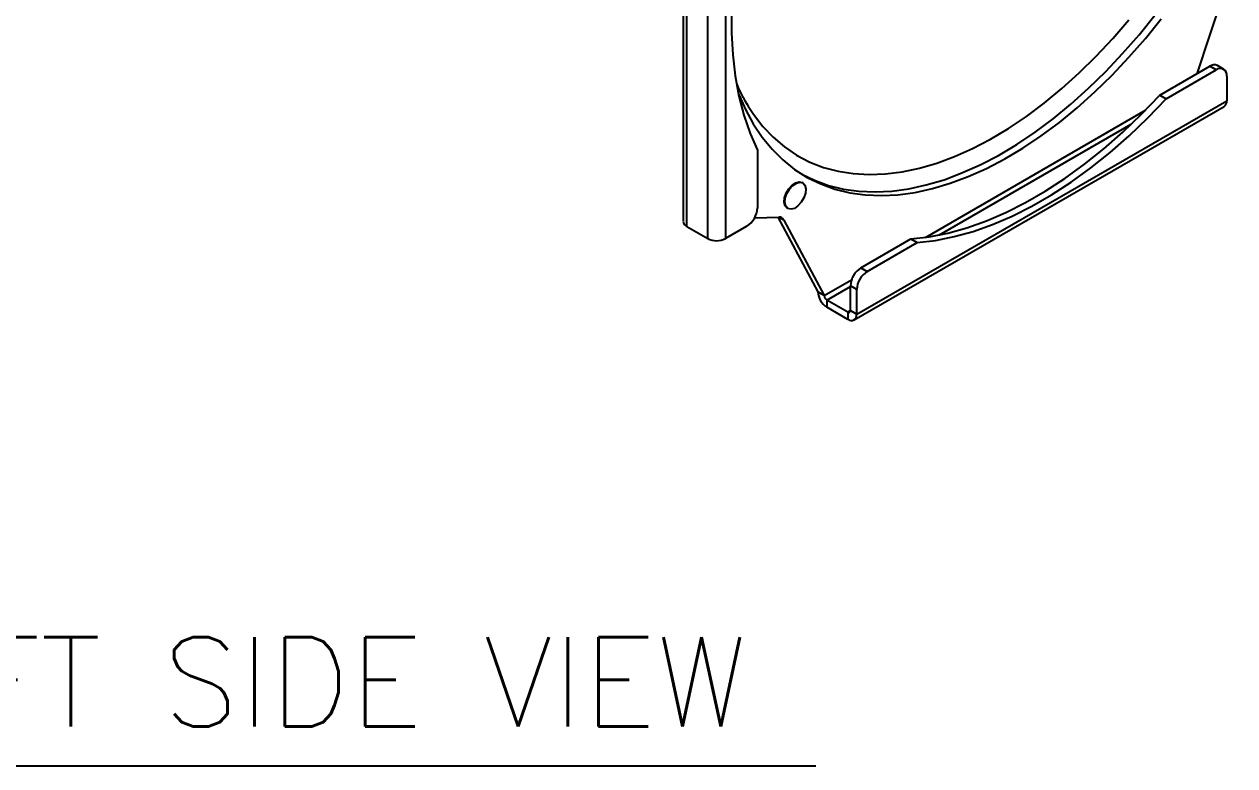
# Model space of a CAD drawing. Extents: x 17.1 to 113.1, y 3.8 to 84.5.
# Drawn here: x 24.97 to 35.15, y 54.68 to 60.92 of the extents above; entities that cross this region are included whole.
import ezdxf
from ezdxf.enums import TextEntityAlignment as Align

# ---------------------------------------------------------------- set-up
doc = ezdxf.new("R2010")
doc.units = 0
doc.header["$MEASUREMENT"] = 0
doc.layers.add('OBJECT', color=7, linetype='CONTINUOUS')
doc.styles.get("Standard").update_dxf_attribs({"font": 'SIMPLEX'})

msp = doc.modelspace()

# ---------------------------------------------------------------- linework, layer by layer
at = {"layer": 'OBJECT'}
for p, q in [((30.514, 62.855), (30.514, 59.262)), ((30.544, 59.219), (30.544, 62.812)), ((30.721, 59.117), (30.721, 62.71)), ((30.87, 62.71), (30.87, 59.117)), ((34.835, 60.504), (35.152, 61.462)), ((34.522, 60.323), (34.943, 60.566)), ((34.996, 60.535), (34.943, 60.566)), ((35.058, 60.542), (35.005, 60.572)), ((34.575, 60.293), (34.996, 60.535)), ((35.084, 60.484), (35.084, 60.276)), ((31.973, 58.48), (35.084, 60.276)), ((34.522, 60.323), (34.575, 60.293)), ((31.046, 60.255), (31.06, 60.232)), ((31.951, 58.432), (35.062, 60.228)), ((32.55, 59.127), (34.401, 60.196)), ((32.67, 59.148), (34.28, 60.078)), ((31.138, 59.86), (31.138, 59.374)), ((31.52, 59.586), (31.515, 59.589)), ((31.39, 59.373), (31.395, 59.369)), ((31.115, 59.291), (31.318, 59.298)), ((31.311, 59.297), (31.647, 58.668)), ((31.36, 59.273), (31.318, 59.298)), ((31.36, 59.273), (31.7, 58.637)), ((30.544, 59.219), (30.721, 59.117)), ((31.05, 59.221), (30.87, 59.117)), ((32.008, 58.872), (32.428, 59.115)), ((32.061, 58.841), (32.481, 59.084)), ((32.428, 59.115), (32.481, 59.084)), ((32.008, 58.872), (32.061, 58.841)), ((31.7, 58.637), (31.929, 58.769)), ((31.7, 58.637), (31.647, 58.668)), ((31.722, 58.6), (31.92, 58.715)), ((31.973, 58.688), (31.92, 58.719)), ((31.92, 58.511), (31.92, 58.719)), ((31.973, 58.48), (31.973, 58.688)), ((31.898, 58.498), (31.722, 58.6)), ((31.722, 58.6), (31.722, 58.539)), ((31.898, 58.437), (31.722, 58.539)), ((31.92, 58.511), (31.898, 58.498)), ((31.898, 58.498), (31.898, 58.437)), ((31.92, 58.511), (31.973, 58.48))]:
    msp.add_line(p, q, dxfattribs=at)
at = {"layer": 'OBJECT', "color": 1}
msp.add_line((22.814, 54.682), (31.629, 54.682), dxfattribs=at)
at = {"layer": 'OBJECT', "flags": 128}
for points in [[(31.138, 62.277), (31.077, 62.064), (31.025, 61.853), (30.983, 61.643), (30.952, 61.437), (30.931, 61.235), (30.92, 61.038), (30.92, 60.847), (30.931, 60.662), (30.952, 60.485), (30.983, 60.315), (31.025, 60.154), (31.077, 60.002), (31.138, 59.86)], [(31.517, 59.655), (31.617, 59.607), (31.736, 59.564), (31.862, 59.533), (31.992, 59.515), (32.128, 59.509), (32.267, 59.516), (32.411, 59.536), (32.558, 59.568), (32.707, 59.612), (32.858, 59.669), (33.011, 59.737), (33.165, 59.817), (33.318, 59.909), (33.472, 60.012), (33.624, 60.125), (33.774, 60.248), (33.922, 60.381), (34.067, 60.522), (34.209, 60.673), (34.347, 60.831), (34.48, 60.997)], [(30.977, 60.343), (30.98, 60.335), (31.037, 60.203), (31.103, 60.081), (31.178, 59.969), (31.261, 59.868), (31.352, 59.778), (31.451, 59.699), (31.557, 59.632), (31.67, 59.576), (31.789, 59.533), (31.915, 59.503), (32.045, 59.484), (32.181, 59.479), (32.32, 59.486), (32.464, 59.505), (32.611, 59.537), (32.76, 59.582), (32.911, 59.638), (33.064, 59.707), (33.218, 59.787), (33.371, 59.878), (33.524, 59.981), (33.677, 60.094), (33.827, 60.217), (33.975, 60.35), (34.12, 60.492), (34.262, 60.642), (34.4, 60.801), (34.533, 60.966)], [(31.06, 60.232), (31.104, 60.164), (31.183, 60.061), (31.27, 59.969), (31.366, 59.888), (31.468, 59.818), (31.578, 59.761), (31.694, 59.716), (31.816, 59.683), (31.944, 59.663), (32.077, 59.656), (32.214, 59.661), (32.355, 59.679), (32.5, 59.709), (32.647, 59.752), (32.796, 59.807), (32.946, 59.874), (33.098, 59.953), (33.249, 60.043), (33.4, 60.144), (33.55, 60.256), (33.698, 60.378), (33.844, 60.51), (33.986, 60.651), (34.126, 60.8), (34.261, 60.957)], [(32.428, 59.115), (32.582, 59.132), (32.74, 59.163), (32.9, 59.208), (33.063, 59.266), (33.227, 59.336), (33.392, 59.419), (33.558, 59.515), (33.724, 59.623), (33.888, 59.742), (34.051, 59.872), (34.211, 60.013), (34.368, 60.163), (34.522, 60.323)], [(32.481, 59.084), (32.635, 59.102), (32.793, 59.133), (32.953, 59.177), (33.116, 59.235), (33.28, 59.306), (33.445, 59.389), (33.611, 59.485), (33.776, 59.592), (33.941, 59.711), (34.104, 59.841), (34.264, 59.982), (34.421, 60.133), (34.575, 60.293)], [(31.39, 59.373), (31.389, 59.373), (31.371, 59.392), (31.364, 59.422), (31.367, 59.459), (31.38, 59.499), (31.402, 59.536), (31.43, 59.567), (31.461, 59.587), (31.49, 59.595), (31.515, 59.589)], [(31.419, 59.364), (31.394, 59.37), (31.377, 59.389), (31.369, 59.419), (31.372, 59.456), (31.386, 59.496), (31.408, 59.533), (31.436, 59.564), (31.466, 59.584), (31.496, 59.592), (31.521, 59.585), (31.538, 59.566), (31.546, 59.536), (31.542, 59.499), (31.529, 59.459), (31.507, 59.422), (31.479, 59.391), (31.449, 59.371), (31.419, 59.364)]]:
    msp.add_lwpolyline(points, dxfattribs=at)
at = {"layer": 'OBJECT'}
for centre, radius, start, end in [((34.979, 60.515), 0.0629, 65.694, 125.6171), ((35.03, 60.493), 0.0546, 350.7862, 129.2033), ((35.032, 60.271), 0.0524, 305.441, 5.8717), ((30.946, 59.383), 0.192, 302.6054, 357.3946), ((30.566, 59.267), 0.0528, 185.6948, 245.6248), ((31.321, 59.253), 0.0445, 26.7371, 93.2522), ((30.795, 59.26), 0.161, 242.6097, 297.3901), ((32.112, 58.71), 0.192, 122.6055, 177.3944), ((32.165, 58.679), 0.192, 122.6055, 177.3944), ((31.808, 58.675), 0.161, 182.6052, 237.3946), ((31.746, 58.639), 0.0461, 182.6043, 237.395), ((31.907, 58.508), 0.0131, 230.7955, 9.2133), ((31.927, 58.473), 0.0458, 230.7965, 9.2137)]:
    msp.add_arc(centre, radius, start, end, dxfattribs=at)
msp.add_open_spline([(31.059, 60.234), (31.041, 60.265), (31.007, 60.323), (30.978, 60.389), (30.965, 60.42)], degree=3, knots=[0, 0, 0, 0, 0.528508, 1, 1, 1, 1], dxfattribs=at)

# ---------------------------------------------------------------- texts
at = {"layer": 'OBJECT', "color": 1}
msp.add_text('LEFT SIDE VIEW', height=0.75, dxfattribs=at).set_placement((27.214, 55.013), align=Align.CENTER)

doc.saveas('drawing.dxf')
